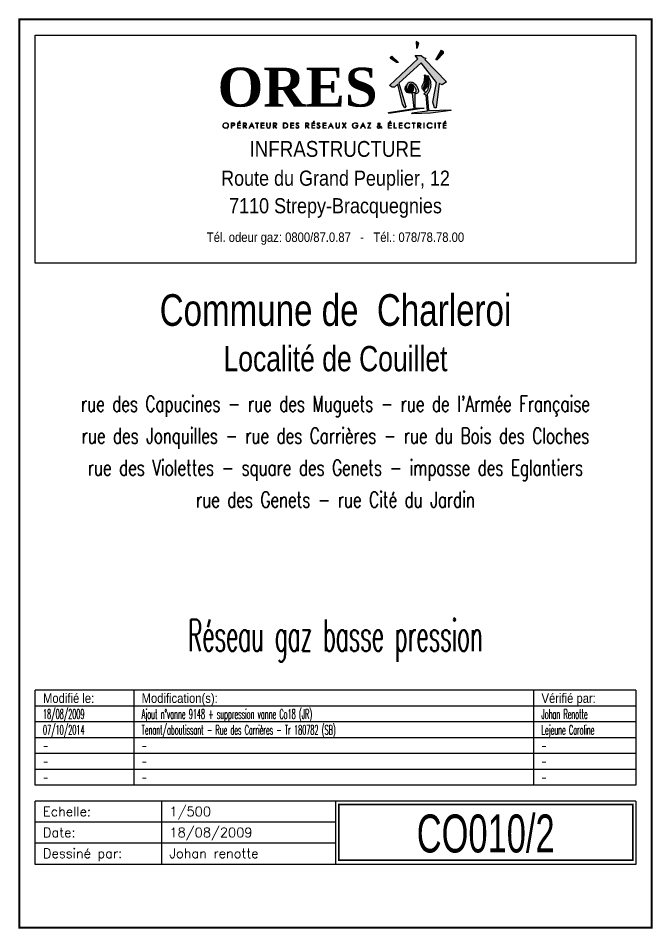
# Model space of a CAD drawing. Header units: millimetres. Extents: x 0 to 1125, y 31 to 319.
# Drawn here: x 923.9 to 1124.6, y 31.3 to 319 of the extents above; entities that cross this region are included whole.
import ezdxf
from ezdxf.enums import TextEntityAlignment as Align

# ---------------------------------------------------------------- set-up
doc = ezdxf.new("R2010")
doc.units = ezdxf.units.MM
doc.header["$MEASUREMENT"] = 0
doc.layers.add('Cartouche', color=7, linetype='CONTINUOUS')
doc.styles.add('Cartouche', font='ARIAL.TTF', dxfattribs={"width": 0.85})
doc.styles.add('ORES', font='TIMESBD.TTF')
doc.styles.add('ROMANS', font='romans')
doc.styles.add('SANSSERIF', font='sas_____.pfb')
doc.styles.add('STYLE1', font='ARIAL.TTF', dxfattribs={"height": 10})

# ---------------------------------------------------------------- blocks, each defined once
blk = doc.blocks.new('Cartouche')
at = {"layer": 'Cartouche'}
for color, points in [(256, [(135.59, 277.84), (135.96, 278.11), (136.36, 279.6), (135.55, 280.04)]), (256, [(141.73, 274.2), (142.18, 274.25), (144.04, 276.2), (144.04, 276.85), (143.52, 277.26)]), (256, [(127.11, 266.08), (127.9, 265.53), (128.65, 265.58), (129.76, 266.56), (131.17, 260.19), (131.92, 259.02), (132.2, 259.46), (130.08, 266.88), (137.11, 273.25), (141.9, 267.05), (140.79, 260.81), (141.33, 259.08), (141.81, 258.99), (142.83, 266.73), (143.74, 266.29), (145.13, 267.28), (138.29, 274.36), (138.65, 274.72), (137.78, 274.9), (137.13, 275.55), (135.21, 275.62), (136.01, 274.54)]), (256, [(129.3, 273.31), (129.92, 273.31), (127.8, 275.31), (127.27, 274.7)]), (256, [(146.5, 258.21), (146.48, 258.41), (139.36, 258.16), (138.98, 263.35, 0.198989), (140.09, 266.76, 0.149131), (139.21, 269.17, 0.520235), (139.04, 269.16, 0.165123), (138.94, 268.74, -0.230022), (138.43, 267.35, 0.001523), (137.84, 266.78, 0.292467), (137.46, 265.19, 0.098968), (137.99, 264.29), (138.08, 264.2, 0.728823), (138.16, 264.31, -0.377314), (138.27, 266.55, 0.061802), (138.82, 267.27, 0.14976), (139.14, 268.68, -0.922532), (139.31, 268.71, -0.145386), (139.45, 265.44, -0.177223), (138.37, 263.87), (137.95, 263.51), (138.33, 263.1), (138.64, 263.07), (139.05, 258.12), (134.16, 257.49), (134.31, 257.19), (140.04, 257.4)]), (140, [(139.24, 267.84), (139.13, 268.22, -0.102343), (138.82, 267.27, -0.061802), (138.27, 266.55, 0.311801), (137.95, 264.65, 0.331245)]), (140, [(138.94, 268.68, 0.112433), (138.47, 269.43, 0.686217), (138.18, 269.31, -0.000618), (138.2, 268.98, -0.060959), (138.07, 267.36), (137.98, 266.92, -0.001161), (138.43, 267.35, 0.220525)]), (40, [(132.62, 266.28, 0.428011), (132.18, 264.36, 0.330522), (133.76, 263.84, -0.107148), (132.97, 264.6, -0.237073)]), (40, [(133.06, 265.25, 0.179945), (133.38, 264.6, 0.11349), (134.06, 264.06, 0.645088), (133.61, 266.44, 0.151814), (133.25, 266.1, 0.131578)])]:
    blk.add_hatch(color=color, dxfattribs=at).paths.add_polyline_path(points)
h = blk.add_hatch(color=256, dxfattribs=at)
h.paths.add_polyline_path([(138.04, 258.91, 0.835851), (138.03, 258.96), (135.14, 258.9), (135.09, 263.51, 0.239659), (136.16, 263.88, 0.23516), (136.26, 264.42, 0.101787), (135.67, 265.87, 0.109113), (134.52, 267, 0.206329), (133.49, 267.17, 0.251121), (132.72, 266.57, 0.278983), (132.97, 264.6, 0.177381), (134.4, 263.56), (134.84, 258.86), (126.81, 257.58), (126.91, 257.2)])
h.paths.add_polyline_path([(134.06, 264.06, -0.11349), (133.38, 264.6, -0.179945), (133.06, 265.25, -0.131578), (133.25, 266.1, -0.185788), (133.71, 266.48, -0.245874), (134.43, 266.28, -0.093862), (135.12, 265.44, -0.097554), (135.53, 264.51, -0.356173), (135.27, 263.94, -0.202976)], flags=16)
h = blk.add_hatch(color=7, dxfattribs=at)
h.dxf.hatch_style = 2
h.paths.add_polyline_path([(78.98, 254.31), (79.99, 254.31), (79.99, 254.14), (79.16, 254.14), (79.16, 253.6), (79.99, 253.6), (79.99, 253.43), (79.16, 253.43), (79.16, 252.76), (79.99, 252.76), (79.99, 252.59), (78.98, 252.59)])
h.paths.add_polyline_path([(79.58, 254.81), (79.84, 254.81), (79.48, 254.45), (79.32, 254.45)])
h = blk.add_hatch(color=7, dxfattribs=at)
h.dxf.hatch_style = 2
h.paths.add_polyline_path([(83.49, 254.31), (84.31, 252.59), (84.12, 252.59), (83.85, 253.16), (83.09, 253.16), (82.81, 252.59), (82.62, 252.59), (83.45, 254.31)])
h.paths.add_polyline_path([(83.47, 253.95), (83.17, 253.32), (83.77, 253.32)])
h = blk.add_hatch(color=7, dxfattribs=at)
h.dxf.hatch_style = 2
h.paths.add_polyline_path([(84.71, 254.14), (84.71, 254.31), (85.67, 254.31), (85.67, 254.14), (85.28, 254.14), (85.28, 252.59), (85.1, 252.59), (85.1, 254.14)])
h = blk.add_hatch(color=7, dxfattribs=at)
h.dxf.hatch_style = 2
h.paths.add_polyline_path([(86.42, 254.31), (87.43, 254.31), (87.43, 254.14), (86.59, 254.14), (86.59, 253.6), (87.42, 253.6), (87.42, 253.43), (86.59, 253.43), (86.59, 252.76), (87.42, 252.76), (87.42, 252.59), (86.42, 252.59)])
h = blk.add_hatch(color=7, dxfattribs=at)
h.dxf.hatch_style = 2
h.paths.add_polyline_path([(95.8, 254.31), (96.81, 254.31), (96.81, 254.14), (95.97, 254.14), (95.97, 253.6), (96.8, 253.6), (96.8, 253.43), (95.97, 253.43), (95.97, 252.76), (96.8, 252.76), (96.8, 252.59), (95.8, 252.59)])
h = blk.add_hatch(color=7, dxfattribs=at)
h.dxf.hatch_style = 2
h.paths.add_polyline_path([(102.47, 254.31), (103.48, 254.31), (103.48, 254.14), (102.65, 254.14), (102.65, 253.6), (103.48, 253.6), (103.48, 253.43), (102.65, 253.43), (102.65, 252.76), (103.48, 252.76), (103.48, 252.59), (102.47, 252.59)])
h.paths.add_polyline_path([(103.07, 254.81), (103.33, 254.81), (102.97, 254.45), (102.81, 254.45)])
h = blk.add_hatch(color=7, dxfattribs=at)
h.dxf.hatch_style = 2
h.paths.add_polyline_path([(105.99, 254.31), (107, 254.31), (107, 254.14), (106.17, 254.14), (106.17, 253.6), (107, 253.6), (107, 253.43), (106.17, 253.43), (106.17, 252.76), (107, 252.76), (107, 252.59), (105.99, 252.59)])
h = blk.add_hatch(color=7, dxfattribs=at)
h.dxf.hatch_style = 2
h.paths.add_polyline_path([(108.52, 254.31), (109.34, 252.59), (109.15, 252.59), (108.88, 253.16), (108.12, 253.16), (107.84, 252.59), (107.64, 252.59), (108.48, 254.31)])
h.paths.add_polyline_path([(108.5, 253.95), (108.2, 253.32), (108.8, 253.32)])
h = blk.add_hatch(color=7, dxfattribs=at)
h.dxf.hatch_style = 2
h.paths.add_polyline_path([(112.11, 254.31), (112.32, 254.31), (112.74, 253.64), (113.17, 254.31), (113.37, 254.31), (112.85, 253.48), (113.41, 252.59), (113.2, 252.59), (112.74, 253.32), (112.28, 252.59), (112.08, 252.59), (112.64, 253.48)])
h = blk.add_hatch(color=7, dxfattribs=at)
h.dxf.hatch_style = 2
h.paths.add_polyline_path([(118.72, 254.31), (119.54, 252.59), (119.35, 252.59), (119.07, 253.16), (118.31, 253.16), (118.04, 252.59), (117.84, 252.59), (118.68, 254.31)])
h.paths.add_polyline_path([(118.7, 253.95), (118.39, 253.32), (119, 253.32)])
h = blk.add_hatch(color=7, dxfattribs=at)
h.dxf.hatch_style = 2
h.paths.add_polyline_path([(120.24, 254.14), (120.24, 254.31), (121.17, 254.31), (120.43, 252.76), (121.13, 252.76), (121.13, 252.59), (120.16, 252.59), (120.9, 254.14)])
h = blk.add_hatch(color=7, dxfattribs=at)
h.dxf.hatch_style = 2
h.paths.add_polyline_path([(126.67, 254.31), (127.68, 254.31), (127.68, 254.14), (126.85, 254.14), (126.85, 253.6), (127.67, 253.6), (127.67, 253.43), (126.85, 253.43), (126.85, 252.76), (127.67, 252.76), (127.67, 252.59), (126.67, 252.59)])
h.paths.add_polyline_path([(127.27, 254.81), (127.52, 254.81), (127.17, 254.45), (127.01, 254.45)])
h = blk.add_hatch(color=7, dxfattribs=at)
h.dxf.hatch_style = 2
h.paths.add_polyline_path([(128.48, 254.31), (128.65, 254.31), (128.65, 252.76), (129.33, 252.76), (129.33, 252.59), (128.48, 252.59)])
h = blk.add_hatch(color=7, dxfattribs=at)
h.dxf.hatch_style = 2
h.paths.add_polyline_path([(130.1, 254.31), (131.11, 254.31), (131.11, 254.14), (130.28, 254.14), (130.28, 253.6), (131.11, 253.6), (131.11, 253.43), (130.28, 253.43), (130.28, 252.76), (131.11, 252.76), (131.11, 252.59), (130.1, 252.59)])
h = blk.add_hatch(color=7, dxfattribs=at)
h.dxf.hatch_style = 2
h.paths.add_polyline_path([(134.22, 254.14), (134.22, 254.31), (135.19, 254.31), (135.19, 254.14), (134.8, 254.14), (134.8, 252.59), (134.62, 252.59), (134.62, 254.14)])
h = blk.add_hatch(color=7, dxfattribs=at)
h.dxf.hatch_style = 2
h.paths.add_polyline_path([(137.89, 254.31), (138.07, 254.31), (138.07, 252.59), (137.89, 252.59)])
h = blk.add_hatch(color=7, dxfattribs=at)
h.dxf.hatch_style = 2
h.paths.add_polyline_path([(141.43, 254.31), (141.6, 254.31), (141.6, 252.59), (141.43, 252.59)])
h = blk.add_hatch(color=7, dxfattribs=at)
h.dxf.hatch_style = 2
h.paths.add_polyline_path([(142.32, 254.14), (142.32, 254.31), (143.29, 254.31), (143.29, 254.14), (142.89, 254.14), (142.89, 252.59), (142.72, 252.59), (142.72, 254.14)])
h = blk.add_hatch(color=7, dxfattribs=at)
h.dxf.hatch_style = 2
h.paths.add_polyline_path([(144.03, 254.31), (145.05, 254.31), (145.05, 254.14), (144.21, 254.14), (144.21, 253.6), (145.04, 253.6), (145.04, 253.43), (144.21, 253.43), (144.21, 252.76), (145.04, 252.76), (145.04, 252.59), (144.03, 252.59)])
h.paths.add_polyline_path([(144.63, 254.81), (144.89, 254.81), (144.54, 254.45), (144.37, 254.45)])
at = {"layer": 'Cartouche', "color": 7}
for p, q in [((15, 45), (15, 75)), ((205, 75), (15, 75)), ((205, 75), (205, 45)), ((205, 70), (15, 70)), ((205, 65), (15, 65)), ((205, 60), (15, 60)), ((205, 55), (15, 55)), ((205, 50), (15, 50)), ((205, 45), (15, 45)), ((15, 20), (15, 40)), ((205, 40), (15, 40)), ((205, 40), (205, 20)), ((110, 33.32), (15, 33.32)), ((110, 26.66), (15, 26.66)), ((205, 20), (15, 20))]:
    blk.add_line(p, q, dxfattribs=at)
at = {"layer": 'Cartouche'}
blk.add_line((55, 40), (55, 20), dxfattribs=at)
at = {"layer": 'Cartouche', "color": 7, "const_width": 0.698}
blk.add_lwpolyline([(10, 0), (10, 287), (210, 287), (210, 0), (210, 0)], close=True, dxfattribs=at)
at = {"layer": 'Cartouche', "color": 7}
blk.add_lwpolyline([(15, 210), (15, 282), (205, 282), (205, 210)], close=True, dxfattribs=at)
at = {"layer": 'Cartouche', "flags": 128}
for points in [[(135.59, 277.84), (135.96, 278.11), (136.36, 279.6), (135.55, 280.04), (135.59, 277.84)], [(141.73, 274.2), (143.52, 277.26), (144.04, 276.85), (144.04, 276.2), (142.18, 274.25), (141.73, 274.2)], [(127.11, 266.08), (136.01, 274.54), (135.21, 275.62), (137.13, 275.55), (137.78, 274.9), (138.65, 274.72), (138.29, 274.36), (145.13, 267.28), (143.74, 266.29), (142.83, 266.73), (141.81, 258.99), (141.33, 259.08), (140.79, 260.81), (141.9, 267.05), (137.11, 273.25), (130.08, 266.88), (132.2, 259.46), (131.92, 259.02), (131.17, 260.19), (129.76, 266.56), (128.65, 265.58), (127.9, 265.53), (127.11, 266.08)], [(127.27, 274.7), (127.8, 275.31), (129.92, 273.31), (129.3, 273.31), (127.27, 274.7)], [(75.69, 252.53), (75.88, 252.53)], [(110, 40), (110, 20)]]:
    blk.add_lwpolyline(points, dxfattribs=at)
for points in [[(134.16, 257.49), (139.05, 258.12), (138.64, 263.07), (138.33, 263.1), (137.95, 263.51), (138.37, 263.87, 0.177223), (139.45, 265.44, 0.146164), (139.31, 268.72, 0.832417), (139.14, 268.68, -0.14976), (138.82, 267.27, -0.061802), (138.27, 266.55, 0.377314), (138.16, 264.31, -0.728823), (138.08, 264.2), (137.99, 264.29, -0.098968), (137.46, 265.19, -0.292467), (137.84, 266.78, -0.001523), (138.43, 267.35, 0.230022), (138.94, 268.74, -0.165123), (139.04, 269.16, -0.520235), (139.21, 269.17, -0.149131), (140.09, 266.76, -0.198989), (138.98, 263.35), (139.36, 258.16), (146.48, 258.41), (146.5, 258.21), (140.04, 257.4), (134.31, 257.19), (134.16, 257.49)], [(126.81, 257.58), (134.84, 258.86), (134.4, 263.56, -0.177381), (132.97, 264.6, -0.278983), (132.72, 266.57, -0.251121), (133.49, 267.17, -0.206329), (134.52, 267, -0.109113), (135.67, 265.87, -0.101787), (136.26, 264.42, -0.23516), (136.16, 263.88, -0.239659), (135.09, 263.51, -0.407995), (135.09, 263.51), (135.14, 258.9), (138.03, 258.96, -1.047162), (138.03, 258.91), (126.91, 257.2), (126.81, 257.58)], [(134.06, 264.06, 0.202976), (135.27, 263.94, 0.356173), (135.53, 264.51, 0.097554), (135.12, 265.44, 0.093862), (134.43, 266.28, 0.245874), (133.71, 266.48, 0.185788), (133.25, 266.1, 0.131578), (133.06, 265.25, 0.179945), (133.38, 264.6, 0.11349), (134.06, 264.06, -0.112794)]]:
    blk.add_lwpolyline(points, format="xyb", dxfattribs=at)
at = {"layer": 'Cartouche', "color": 140, "flags": 128}
for points in [[(139.13, 268.22), (139.24, 267.84, -0.331245), (137.95, 264.65, -7.027134)], [(137.98, 266.92), (138.07, 267.36, 0.060959), (138.2, 268.98, 0.000618), (138.18, 269.31, -0.686217), (138.47, 269.43, -0.112433), (138.94, 268.68, 0.619803)]]:
    blk.add_lwpolyline(points, format="xyb", dxfattribs=at)
at = {"layer": 'Cartouche', "color": 40, "flags": 128}
for points in [[(132.62, 266.28, 0.428011), (132.18, 264.36, 0.330522), (133.76, 263.84, -112.64414)], [(133.61, 266.44, -0.643978), (134.06, 264.06, -5.073871)]]:
    blk.add_lwpolyline(points, format="xyb", dxfattribs=at)
at = {"layer": 'Cartouche', "color": 7, "lineweight": 0}
for points in [[(78.98, 254.31), (79.99, 254.31), (79.99, 254.14), (79.16, 254.14), (79.16, 253.6), (79.99, 253.6), (79.99, 253.43), (79.16, 253.43), (79.16, 252.76), (79.99, 252.76), (79.99, 252.59), (78.98, 252.59), (78.98, 254.31)], [(79.58, 254.81), (79.84, 254.81), (79.48, 254.45), (79.32, 254.45), (79.58, 254.81)], [(83.49, 254.31), (84.31, 252.59), (84.12, 252.59), (83.85, 253.16), (83.09, 253.16), (82.81, 252.59), (82.62, 252.59), (83.45, 254.31), (83.49, 254.31)], [(83.47, 253.95), (83.17, 253.32), (83.77, 253.32), (83.47, 253.95)], [(84.71, 254.14), (84.71, 254.31), (85.67, 254.31), (85.67, 254.14), (85.28, 254.14), (85.28, 252.59), (85.1, 252.59), (85.1, 254.14), (84.71, 254.14)], [(86.42, 254.31), (87.43, 254.31), (87.43, 254.14), (86.59, 254.14), (86.59, 253.6), (87.42, 253.6), (87.42, 253.43), (86.59, 253.43), (86.59, 252.76), (87.42, 252.76), (87.42, 252.59), (86.42, 252.59), (86.42, 254.31)], [(95.8, 254.31), (96.81, 254.31), (96.81, 254.14), (95.97, 254.14), (95.97, 253.6), (96.8, 253.6), (96.8, 253.43), (95.97, 253.43), (95.97, 252.76), (96.8, 252.76), (96.8, 252.59), (95.8, 252.59), (95.8, 254.31)], [(102.47, 254.31), (103.48, 254.31), (103.48, 254.14), (102.65, 254.14), (102.65, 253.6), (103.48, 253.6), (103.48, 253.43), (102.65, 253.43), (102.65, 252.76), (103.48, 252.76), (103.48, 252.59), (102.47, 252.59), (102.47, 254.31)], [(103.07, 254.81), (103.33, 254.81), (102.97, 254.45), (102.81, 254.45), (103.07, 254.81)], [(105.99, 254.31), (107, 254.31), (107, 254.14), (106.17, 254.14), (106.17, 253.6), (107, 253.6), (107, 253.43), (106.17, 253.43), (106.17, 252.76), (107, 252.76), (107, 252.59), (105.99, 252.59), (105.99, 254.31)], [(108.52, 254.31), (109.34, 252.59), (109.15, 252.59), (108.88, 253.16), (108.12, 253.16), (107.84, 252.59), (107.64, 252.59), (108.48, 254.31), (108.52, 254.31)], [(108.5, 253.95), (108.2, 253.32), (108.8, 253.32), (108.5, 253.95)], [(112.11, 254.31), (112.32, 254.31), (112.74, 253.64), (113.17, 254.31), (113.37, 254.31), (112.85, 253.48), (113.41, 252.59), (113.2, 252.59), (112.74, 253.32), (112.28, 252.59), (112.08, 252.59), (112.64, 253.48), (112.11, 254.31)], [(118.72, 254.31), (119.54, 252.59), (119.35, 252.59), (119.07, 253.16), (118.31, 253.16), (118.04, 252.59), (117.84, 252.59), (118.68, 254.31), (118.72, 254.31)], [(118.7, 253.95), (118.39, 253.32), (119, 253.32), (118.7, 253.95)], [(120.24, 254.14), (120.24, 254.31), (121.17, 254.31), (120.43, 252.76), (121.13, 252.76), (121.13, 252.59), (120.16, 252.59), (120.9, 254.14), (120.24, 254.14)], [(126.67, 254.31), (127.68, 254.31), (127.68, 254.14), (126.85, 254.14), (126.85, 253.6), (127.67, 253.6), (127.67, 253.43), (126.85, 253.43), (126.85, 252.76), (127.67, 252.76), (127.67, 252.59), (126.67, 252.59), (126.67, 254.31)], [(127.27, 254.81), (127.52, 254.81), (127.17, 254.45), (127.01, 254.45), (127.27, 254.81)], [(128.48, 254.31), (128.65, 254.31), (128.65, 252.76), (129.33, 252.76), (129.33, 252.59), (128.48, 252.59), (128.48, 254.31)], [(130.1, 254.31), (131.11, 254.31), (131.11, 254.14), (130.28, 254.14), (130.28, 253.6), (131.11, 253.6), (131.11, 253.43), (130.28, 253.43), (130.28, 252.76), (131.11, 252.76), (131.11, 252.59), (130.1, 252.59), (130.1, 254.31)], [(134.22, 254.14), (134.22, 254.31), (135.19, 254.31), (135.19, 254.14), (134.8, 254.14), (134.8, 252.59), (134.62, 252.59), (134.62, 254.14), (134.22, 254.14)], [(137.89, 254.31), (138.07, 254.31), (138.07, 252.59), (137.89, 252.59), (137.89, 254.31)], [(141.43, 254.31), (141.6, 254.31), (141.6, 252.59), (141.43, 252.59), (141.43, 254.31)], [(142.32, 254.14), (142.32, 254.31), (143.29, 254.31), (143.29, 254.14), (142.89, 254.14), (142.89, 252.59), (142.72, 252.59), (142.72, 254.14), (142.32, 254.14)], [(144.03, 254.31), (145.05, 254.31), (145.05, 254.14), (144.21, 254.14), (144.21, 253.6), (145.04, 253.6), (145.04, 253.43), (144.21, 253.43), (144.21, 252.76), (145.04, 252.76), (145.04, 252.59), (144.03, 252.59), (144.03, 254.31)], [(144.63, 254.81), (144.89, 254.81), (144.54, 254.45), (144.37, 254.45), (144.63, 254.81)]]:
    blk.add_lwpolyline(points, dxfattribs=at)
at = {"layer": 'Cartouche', "color": 7, "flags": 128}
for points in [[(46.18, 75), (46.18, 45)], [(172.65, 75), (172.65, 45)]]:
    blk.add_lwpolyline(points, dxfattribs=at)
at = {"layer": 'Cartouche', "const_width": 0.5}
blk.add_lwpolyline([(111.02, 38.95), (204, 38.95), (204, 21.32), (111.02, 21.32)], close=True, dxfattribs=at)
at = {"layer": 'Cartouche', "color": 7, "lineweight": 0}
for points, knots in [([(75.25, 254.35), (75.52, 254.35), (75.74, 254.27), (75.92, 254.09), (76.1, 253.92), (76.19, 253.71), (76.19, 253.45), (76.19, 253.2), (76.1, 252.99), (75.92, 252.81), (75.74, 252.63), (75.52, 252.55), (75.27, 252.55), (75, 252.55), (74.78, 252.63), (74.6, 252.81), (74.42, 252.98), (74.33, 253.19), (74.33, 253.44), (74.33, 253.61), (74.37, 253.76), (74.46, 253.9), (74.54, 254.04), (74.65, 254.15), (74.79, 254.23), (74.93, 254.31), (75.09, 254.35), (75.25, 254.35)], [0, 0, 0, 0, 1, 1, 1, 2, 2, 2, 3, 3, 3, 4, 4, 4, 5, 5, 5, 6, 6, 6, 7, 7, 7, 8, 8, 8, 9, 9, 9, 9]), ([(75.26, 254.19), (75.13, 254.19), (75.01, 254.15), (74.89, 254.09), (74.77, 254.02), (74.68, 253.93), (74.61, 253.82), (74.55, 253.71), (74.52, 253.58), (74.52, 253.44), (74.52, 253.24), (74.59, 253.07), (74.73, 252.93), (74.88, 252.78), (75.05, 252.71), (75.26, 252.71), (75.4, 252.71), (75.52, 252.75), (75.64, 252.81), (75.76, 252.88), (75.85, 252.96), (75.91, 253.08), (75.98, 253.19), (76.01, 253.31), (76.01, 253.45), (76.01, 253.59), (75.98, 253.71), (75.91, 253.82), (75.85, 253.93), (75.76, 254.02), (75.64, 254.09), (75.52, 254.15), (75.39, 254.19), (75.26, 254.19)], [0, 0, 0, 0, 1, 1, 1, 2, 2, 2, 3, 3, 3, 4, 4, 4, 5, 5, 5, 6, 6, 6, 7, 7, 7, 8, 8, 8, 9, 9, 9, 10, 10, 10, 11, 11, 11, 11]), ([(77.04, 254.31), (77.04, 254.31), (77.39, 254.31), (77.39, 254.31), (77.59, 254.31), (77.72, 254.3), (77.8, 254.29), (77.9, 254.26), (77.98, 254.21), (78.04, 254.14), (78.11, 254.06), (78.14, 253.97), (78.14, 253.85), (78.14, 253.74), (78.11, 253.64), (78.04, 253.57), (77.98, 253.49), (77.9, 253.44), (77.79, 253.42), (77.71, 253.4), (77.56, 253.39), (77.34, 253.39), (77.34, 253.39), (77.21, 253.39), (77.21, 253.39), (77.21, 253.39), (77.21, 252.59), (77.21, 252.59), (77.21, 252.59), (77.04, 252.59), (77.04, 252.59), (77.04, 252.59), (77.04, 254.31), (77.04, 254.31)], [0, 0, 0, 0, 1, 1, 1, 2, 2, 2, 3, 3, 3, 4, 4, 4, 5, 5, 5, 6, 6, 6, 7, 7, 7, 8, 8, 8, 9, 9, 9, 10, 10, 10, 11, 11, 11, 11]), ([(77.21, 254.14), (77.21, 254.14), (77.21, 253.56), (77.21, 253.56), (77.21, 253.56), (77.51, 253.56), (77.51, 253.56), (77.63, 253.56), (77.72, 253.57), (77.78, 253.59), (77.83, 253.61), (77.88, 253.64), (77.91, 253.69), (77.94, 253.74), (77.96, 253.79), (77.96, 253.85), (77.96, 253.91), (77.94, 253.96), (77.91, 254.01), (77.88, 254.06), (77.83, 254.09), (77.78, 254.11), (77.73, 254.13), (77.64, 254.14), (77.52, 254.14), (77.52, 254.14), (77.21, 254.14), (77.21, 254.14)], [0, 0, 0, 0, 1, 1, 1, 2, 2, 2, 3, 3, 3, 4, 4, 4, 5, 5, 5, 6, 6, 6, 7, 7, 7, 8, 8, 8, 9, 9, 9, 9]), ([(80.8, 254.31), (80.8, 254.31), (81.15, 254.31), (81.15, 254.31), (81.35, 254.31), (81.48, 254.3), (81.55, 254.29), (81.65, 254.26), (81.74, 254.21), (81.8, 254.14), (81.87, 254.06), (81.9, 253.97), (81.9, 253.85), (81.9, 253.76), (81.88, 253.68), (81.83, 253.61), (81.79, 253.53), (81.72, 253.48), (81.64, 253.44), (81.56, 253.41), (81.44, 253.39), (81.29, 253.39), (81.29, 253.39), (81.93, 252.59), (81.93, 252.59), (81.93, 252.59), (81.71, 252.59), (81.71, 252.59), (81.71, 252.59), (81.08, 253.39), (81.08, 253.39), (81.08, 253.39), (80.98, 253.39), (80.98, 253.39), (80.98, 253.39), (80.98, 252.59), (80.98, 252.59), (80.98, 252.59), (80.8, 252.59), (80.8, 252.59), (80.8, 252.59), (80.8, 254.31), (80.8, 254.31)], [0, 0, 0, 0, 1, 1, 1, 2, 2, 2, 3, 3, 3, 4, 4, 4, 5, 5, 5, 6, 6, 6, 7, 7, 7, 8, 8, 8, 9, 9, 9, 10, 10, 10, 11, 11, 11, 12, 12, 12, 13, 13, 13, 14, 14, 14, 14]), ([(80.98, 254.14), (80.98, 254.14), (80.98, 253.56), (80.98, 253.56), (80.98, 253.56), (81.28, 253.56), (81.28, 253.56), (81.4, 253.56), (81.48, 253.57), (81.54, 253.59), (81.6, 253.61), (81.64, 253.64), (81.67, 253.69), (81.7, 253.74), (81.72, 253.79), (81.72, 253.85), (81.72, 253.91), (81.7, 253.96), (81.67, 254.01), (81.64, 254.06), (81.6, 254.09), (81.55, 254.11), (81.49, 254.13), (81.41, 254.14), (81.29, 254.14), (81.29, 254.14), (80.98, 254.14), (80.98, 254.14)], [0, 0, 0, 0, 1, 1, 1, 2, 2, 2, 3, 3, 3, 4, 4, 4, 5, 5, 5, 6, 6, 6, 7, 7, 7, 8, 8, 8, 9, 9, 9, 9]), ([(88.23, 254.31), (88.23, 254.31), (88.41, 254.31), (88.41, 254.31), (88.41, 254.31), (88.41, 253.27), (88.41, 253.27), (88.41, 253.15), (88.41, 253.07), (88.41, 253.04), (88.42, 252.97), (88.44, 252.92), (88.48, 252.87), (88.51, 252.83), (88.56, 252.79), (88.62, 252.76), (88.69, 252.73), (88.76, 252.71), (88.82, 252.71), (88.88, 252.71), (88.94, 252.72), (88.99, 252.75), (89.04, 252.77), (89.09, 252.8), (89.13, 252.85), (89.16, 252.89), (89.19, 252.94), (89.2, 253), (89.22, 253.05), (89.22, 253.14), (89.22, 253.27), (89.22, 253.27), (89.22, 254.31), (89.22, 254.31), (89.22, 254.31), (89.4, 254.31), (89.4, 254.31), (89.4, 254.31), (89.4, 253.27), (89.4, 253.27), (89.4, 253.12), (89.38, 252.99), (89.35, 252.9), (89.32, 252.8), (89.26, 252.72), (89.17, 252.65), (89.08, 252.58), (88.96, 252.55), (88.83, 252.55), (88.69, 252.55), (88.57, 252.58), (88.47, 252.65), (88.37, 252.71), (88.3, 252.8), (88.26, 252.91), (88.24, 252.98), (88.23, 253.1), (88.23, 253.27), (88.23, 253.27), (88.23, 254.31), (88.23, 254.31)], [0, 0, 0, 0, 1, 1, 1, 2, 2, 2, 3, 3, 3, 4, 4, 4, 5, 5, 5, 6, 6, 6, 7, 7, 7, 8, 8, 8, 9, 9, 9, 10, 10, 10, 11, 11, 11, 12, 12, 12, 13, 13, 13, 14, 14, 14, 15, 15, 15, 16, 16, 16, 17, 17, 17, 18, 18, 18, 19, 19, 19, 20, 20, 20, 20]), ([(90.33, 254.31), (90.33, 254.31), (90.68, 254.31), (90.68, 254.31), (90.88, 254.31), (91.01, 254.3), (91.08, 254.29), (91.19, 254.26), (91.27, 254.21), (91.34, 254.14), (91.4, 254.06), (91.44, 253.97), (91.44, 253.85), (91.44, 253.76), (91.41, 253.68), (91.37, 253.61), (91.32, 253.53), (91.26, 253.48), (91.18, 253.44), (91.09, 253.41), (90.98, 253.39), (90.83, 253.39), (90.83, 253.39), (91.46, 252.59), (91.46, 252.59), (91.46, 252.59), (91.24, 252.59), (91.24, 252.59), (91.24, 252.59), (90.61, 253.39), (90.61, 253.39), (90.61, 253.39), (90.51, 253.39), (90.51, 253.39), (90.51, 253.39), (90.51, 252.59), (90.51, 252.59), (90.51, 252.59), (90.33, 252.59), (90.33, 252.59), (90.33, 252.59), (90.33, 254.31), (90.33, 254.31)], [0, 0, 0, 0, 1, 1, 1, 2, 2, 2, 3, 3, 3, 4, 4, 4, 5, 5, 5, 6, 6, 6, 7, 7, 7, 8, 8, 8, 9, 9, 9, 10, 10, 10, 11, 11, 11, 12, 12, 12, 13, 13, 13, 14, 14, 14, 14]), ([(90.51, 254.14), (90.51, 254.14), (90.51, 253.56), (90.51, 253.56), (90.51, 253.56), (90.81, 253.56), (90.81, 253.56), (90.93, 253.56), (91.02, 253.57), (91.08, 253.59), (91.13, 253.61), (91.18, 253.64), (91.21, 253.69), (91.24, 253.74), (91.25, 253.79), (91.25, 253.85), (91.25, 253.91), (91.24, 253.96), (91.21, 254.01), (91.17, 254.06), (91.13, 254.09), (91.08, 254.11), (91.03, 254.13), (90.94, 254.14), (90.82, 254.14), (90.82, 254.14), (90.51, 254.14), (90.51, 254.14)], [0, 0, 0, 0, 1, 1, 1, 2, 2, 2, 3, 3, 3, 4, 4, 4, 5, 5, 5, 6, 6, 6, 7, 7, 7, 8, 8, 8, 9, 9, 9, 9]), ([(93.48, 252.59), (93.48, 252.59), (93.48, 254.31), (93.48, 254.31), (93.48, 254.31), (93.84, 254.31), (93.84, 254.31), (94.11, 254.31), (94.3, 254.29), (94.42, 254.25), (94.59, 254.19), (94.72, 254.09), (94.82, 253.94), (94.91, 253.8), (94.96, 253.63), (94.96, 253.43), (94.96, 253.26), (94.92, 253.1), (94.85, 252.97), (94.77, 252.84), (94.67, 252.75), (94.55, 252.68), (94.43, 252.62), (94.26, 252.59), (94.04, 252.59), (94.04, 252.59), (93.48, 252.59), (93.48, 252.59)], [0, 0, 0, 0, 1, 1, 1, 2, 2, 2, 3, 3, 3, 4, 4, 4, 5, 5, 5, 6, 6, 6, 7, 7, 7, 8, 8, 8, 9, 9, 9, 9]), ([(93.65, 252.75), (93.65, 252.75), (93.85, 252.75), (93.85, 252.75), (94.09, 252.75), (94.26, 252.77), (94.36, 252.8), (94.49, 252.84), (94.59, 252.91), (94.67, 253.02), (94.75, 253.13), (94.78, 253.27), (94.78, 253.43), (94.78, 253.59), (94.74, 253.73), (94.66, 253.85), (94.58, 253.97), (94.46, 254.05), (94.32, 254.09), (94.21, 254.13), (94.02, 254.14), (93.77, 254.14), (93.77, 254.14), (93.65, 254.14), (93.65, 254.14), (93.65, 254.14), (93.65, 252.75), (93.65, 252.75)], [0, 0, 0, 0, 1, 1, 1, 2, 2, 2, 3, 3, 3, 4, 4, 4, 5, 5, 5, 6, 6, 6, 7, 7, 7, 8, 8, 8, 9, 9, 9, 9]), ([(97.42, 252.91), (97.42, 252.91), (97.57, 253), (97.57, 253), (97.68, 252.81), (97.8, 252.71), (97.94, 252.71), (98, 252.71), (98.05, 252.73), (98.1, 252.75), (98.16, 252.78), (98.2, 252.82), (98.22, 252.86), (98.25, 252.91), (98.26, 252.96), (98.26, 253.01), (98.26, 253.06), (98.24, 253.12), (98.2, 253.18), (98.15, 253.25), (98.05, 253.34), (97.9, 253.45), (97.75, 253.56), (97.66, 253.64), (97.63, 253.69), (97.56, 253.77), (97.53, 253.86), (97.53, 253.95), (97.53, 254.03), (97.55, 254.09), (97.59, 254.16), (97.62, 254.22), (97.68, 254.27), (97.74, 254.3), (97.81, 254.34), (97.88, 254.35), (97.96, 254.35), (98.04, 254.35), (98.12, 254.33), (98.19, 254.29), (98.27, 254.25), (98.34, 254.18), (98.42, 254.07), (98.42, 254.07), (98.28, 253.97), (98.28, 253.97), (98.21, 254.05), (98.16, 254.11), (98.11, 254.14), (98.06, 254.16), (98.01, 254.18), (97.96, 254.18), (97.89, 254.18), (97.83, 254.16), (97.78, 254.11), (97.74, 254.07), (97.71, 254.02), (97.71, 253.96), (97.71, 253.92), (97.72, 253.88), (97.74, 253.85), (97.75, 253.81), (97.78, 253.78), (97.83, 253.73), (97.85, 253.71), (97.93, 253.65), (98.05, 253.56), (98.21, 253.45), (98.31, 253.35), (98.37, 253.27), (98.43, 253.18), (98.45, 253.1), (98.45, 253.01), (98.45, 252.89), (98.41, 252.78), (98.31, 252.68), (98.21, 252.59), (98.09, 252.55), (97.95, 252.55), (97.85, 252.55), (97.75, 252.57), (97.66, 252.63), (97.58, 252.69), (97.49, 252.78), (97.42, 252.91)], [0, 0, 0, 0, 1, 1, 1, 2, 2, 2, 3, 3, 3, 4, 4, 4, 5, 5, 5, 6, 6, 6, 7, 7, 7, 8, 8, 8, 9, 9, 9, 10, 10, 10, 11, 11, 11, 12, 12, 12, 13, 13, 13, 14, 14, 14, 15, 15, 15, 16, 16, 16, 17, 17, 17, 18, 18, 18, 19, 19, 19, 20, 20, 20, 21, 21, 21, 22, 22, 22, 23, 23, 23, 24, 24, 24, 25, 25, 25, 26, 26, 26, 27, 27, 27, 28, 28, 28, 28]), ([(100.5, 254.31), (100.5, 254.31), (100.85, 254.31), (100.85, 254.31), (101.05, 254.31), (101.18, 254.3), (101.25, 254.29), (101.35, 254.26), (101.44, 254.21), (101.5, 254.14), (101.57, 254.06), (101.6, 253.97), (101.6, 253.85), (101.6, 253.76), (101.58, 253.68), (101.53, 253.61), (101.49, 253.53), (101.42, 253.48), (101.34, 253.44), (101.26, 253.41), (101.14, 253.39), (100.99, 253.39), (100.99, 253.39), (101.63, 252.59), (101.63, 252.59), (101.63, 252.59), (101.41, 252.59), (101.41, 252.59), (101.41, 252.59), (100.77, 253.39), (100.77, 253.39), (100.77, 253.39), (100.67, 253.39), (100.67, 253.39), (100.67, 253.39), (100.67, 252.59), (100.67, 252.59), (100.67, 252.59), (100.5, 252.59), (100.5, 252.59), (100.5, 252.59), (100.5, 254.31), (100.5, 254.31)], [0, 0, 0, 0, 1, 1, 1, 2, 2, 2, 3, 3, 3, 4, 4, 4, 5, 5, 5, 6, 6, 6, 7, 7, 7, 8, 8, 8, 9, 9, 9, 10, 10, 10, 11, 11, 11, 12, 12, 12, 13, 13, 13, 14, 14, 14, 14]), ([(100.67, 254.14), (100.67, 254.14), (100.67, 253.56), (100.67, 253.56), (100.67, 253.56), (100.98, 253.56), (100.98, 253.56), (101.1, 253.56), (101.18, 253.57), (101.24, 253.59), (101.3, 253.61), (101.34, 253.64), (101.37, 253.69), (101.4, 253.74), (101.42, 253.79), (101.42, 253.85), (101.42, 253.91), (101.4, 253.96), (101.37, 254.01), (101.34, 254.06), (101.3, 254.09), (101.25, 254.11), (101.19, 254.13), (101.11, 254.14), (100.99, 254.14), (100.99, 254.14), (100.67, 254.14), (100.67, 254.14)], [0, 0, 0, 0, 1, 1, 1, 2, 2, 2, 3, 3, 3, 4, 4, 4, 5, 5, 5, 6, 6, 6, 7, 7, 7, 8, 8, 8, 9, 9, 9, 9]), ([(104.1, 252.91), (104.1, 252.91), (104.25, 253), (104.25, 253), (104.35, 252.81), (104.47, 252.71), (104.61, 252.71), (104.67, 252.71), (104.73, 252.73), (104.78, 252.75), (104.83, 252.78), (104.87, 252.82), (104.9, 252.86), (104.92, 252.91), (104.94, 252.96), (104.94, 253.01), (104.94, 253.06), (104.92, 253.12), (104.88, 253.18), (104.82, 253.25), (104.72, 253.34), (104.58, 253.45), (104.43, 253.56), (104.34, 253.64), (104.3, 253.69), (104.24, 253.77), (104.21, 253.86), (104.21, 253.95), (104.21, 254.03), (104.23, 254.09), (104.26, 254.16), (104.3, 254.22), (104.35, 254.27), (104.42, 254.3), (104.48, 254.34), (104.56, 254.35), (104.64, 254.35), (104.72, 254.35), (104.8, 254.33), (104.87, 254.29), (104.94, 254.25), (105.02, 254.18), (105.1, 254.07), (105.1, 254.07), (104.95, 253.97), (104.95, 253.97), (104.89, 254.05), (104.83, 254.11), (104.79, 254.14), (104.74, 254.16), (104.69, 254.18), (104.63, 254.18), (104.56, 254.18), (104.5, 254.16), (104.46, 254.11), (104.41, 254.07), (104.39, 254.02), (104.39, 253.96), (104.39, 253.92), (104.4, 253.88), (104.41, 253.85), (104.43, 253.81), (104.46, 253.78), (104.5, 253.73), (104.52, 253.71), (104.6, 253.65), (104.73, 253.56), (104.88, 253.45), (104.99, 253.35), (105.04, 253.27), (105.1, 253.18), (105.13, 253.1), (105.13, 253.01), (105.13, 252.89), (105.08, 252.78), (104.98, 252.68), (104.89, 252.59), (104.77, 252.55), (104.63, 252.55), (104.52, 252.55), (104.42, 252.57), (104.34, 252.63), (104.25, 252.69), (104.17, 252.78), (104.1, 252.91)], [0, 0, 0, 0, 1, 1, 1, 2, 2, 2, 3, 3, 3, 4, 4, 4, 5, 5, 5, 6, 6, 6, 7, 7, 7, 8, 8, 8, 9, 9, 9, 10, 10, 10, 11, 11, 11, 12, 12, 12, 13, 13, 13, 14, 14, 14, 15, 15, 15, 16, 16, 16, 17, 17, 17, 18, 18, 18, 19, 19, 19, 20, 20, 20, 21, 21, 21, 22, 22, 22, 23, 23, 23, 24, 24, 24, 25, 25, 25, 26, 26, 26, 27, 27, 27, 28, 28, 28, 28]), ([(110.11, 254.31), (110.11, 254.31), (110.29, 254.31), (110.29, 254.31), (110.29, 254.31), (110.29, 253.27), (110.29, 253.27), (110.29, 253.15), (110.29, 253.07), (110.3, 253.04), (110.31, 252.97), (110.33, 252.92), (110.36, 252.87), (110.39, 252.83), (110.44, 252.79), (110.51, 252.76), (110.57, 252.73), (110.64, 252.71), (110.71, 252.71), (110.77, 252.71), (110.82, 252.72), (110.87, 252.75), (110.93, 252.77), (110.97, 252.8), (111.01, 252.85), (111.05, 252.89), (111.07, 252.94), (111.09, 253), (111.1, 253.05), (111.11, 253.14), (111.11, 253.27), (111.11, 253.27), (111.11, 254.31), (111.11, 254.31), (111.11, 254.31), (111.28, 254.31), (111.28, 254.31), (111.28, 254.31), (111.28, 253.27), (111.28, 253.27), (111.28, 253.12), (111.27, 252.99), (111.24, 252.9), (111.21, 252.8), (111.14, 252.72), (111.05, 252.65), (110.96, 252.58), (110.85, 252.55), (110.72, 252.55), (110.57, 252.55), (110.45, 252.58), (110.35, 252.65), (110.25, 252.71), (110.18, 252.8), (110.15, 252.91), (110.13, 252.98), (110.11, 253.1), (110.11, 253.27), (110.11, 253.27), (110.11, 254.31), (110.11, 254.31)], [0, 0, 0, 0, 1, 1, 1, 2, 2, 2, 3, 3, 3, 4, 4, 4, 5, 5, 5, 6, 6, 6, 7, 7, 7, 8, 8, 8, 9, 9, 9, 10, 10, 10, 11, 11, 11, 12, 12, 12, 13, 13, 13, 14, 14, 14, 15, 15, 15, 16, 16, 16, 17, 17, 17, 18, 18, 18, 19, 19, 19, 20, 20, 20, 20]), ([(117.07, 254.02), (117.07, 254.02), (116.93, 253.9), (116.93, 253.9), (116.83, 253.99), (116.72, 254.06), (116.61, 254.11), (116.49, 254.16), (116.38, 254.18), (116.27, 254.18), (116.13, 254.18), (115.99, 254.15), (115.87, 254.08), (115.74, 254.02), (115.65, 253.93), (115.58, 253.81), (115.51, 253.7), (115.48, 253.58), (115.48, 253.45), (115.48, 253.32), (115.51, 253.2), (115.58, 253.09), (115.65, 252.97), (115.75, 252.88), (115.88, 252.81), (116, 252.74), (116.14, 252.71), (116.29, 252.71), (116.47, 252.71), (116.63, 252.76), (116.75, 252.86), (116.88, 252.96), (116.95, 253.09), (116.97, 253.25), (116.97, 253.25), (116.41, 253.25), (116.41, 253.25), (116.41, 253.25), (116.41, 253.41), (116.41, 253.41), (116.41, 253.41), (117.17, 253.41), (117.17, 253.41), (117.17, 253.15), (117.09, 252.94), (116.93, 252.78), (116.77, 252.63), (116.55, 252.55), (116.29, 252.55), (115.96, 252.55), (115.7, 252.66), (115.51, 252.87), (115.36, 253.04), (115.29, 253.23), (115.29, 253.45), (115.29, 253.61), (115.33, 253.77), (115.42, 253.91), (115.5, 254.05), (115.62, 254.16), (115.76, 254.24), (115.91, 254.31), (116.07, 254.35), (116.26, 254.35), (116.41, 254.35), (116.55, 254.33), (116.68, 254.28), (116.81, 254.22), (116.94, 254.14), (117.07, 254.02)], [0, 0, 0, 0, 1, 1, 1, 2, 2, 2, 3, 3, 3, 4, 4, 4, 5, 5, 5, 6, 6, 6, 7, 7, 7, 8, 8, 8, 9, 9, 9, 10, 10, 10, 11, 11, 11, 12, 12, 12, 13, 13, 13, 14, 14, 14, 15, 15, 15, 16, 16, 16, 17, 17, 17, 18, 18, 18, 19, 19, 19, 20, 20, 20, 21, 21, 21, 22, 22, 22, 23, 23, 23, 23]), ([(124.48, 253.23), (124.48, 253.23), (124.6, 253.1), (124.6, 253.1), (124.52, 253.04), (124.45, 252.98), (124.38, 252.93), (124.43, 252.89), (124.49, 252.83), (124.57, 252.75), (124.63, 252.69), (124.68, 252.64), (124.73, 252.59), (124.73, 252.59), (124.48, 252.59), (124.48, 252.59), (124.48, 252.59), (124.25, 252.83), (124.25, 252.83), (124.1, 252.71), (123.98, 252.63), (123.89, 252.6), (123.8, 252.56), (123.7, 252.55), (123.6, 252.55), (123.46, 252.55), (123.35, 252.58), (123.27, 252.66), (123.19, 252.74), (123.15, 252.83), (123.15, 252.95), (123.15, 253.03), (123.17, 253.12), (123.23, 253.2), (123.29, 253.29), (123.4, 253.4), (123.57, 253.53), (123.47, 253.64), (123.41, 253.73), (123.38, 253.78), (123.36, 253.84), (123.34, 253.89), (123.34, 253.94), (123.34, 254.02), (123.38, 254.09), (123.44, 254.15), (123.52, 254.22), (123.62, 254.25), (123.74, 254.25), (123.81, 254.25), (123.88, 254.23), (123.94, 254.21), (124, 254.18), (124.05, 254.14), (124.08, 254.09), (124.11, 254.04), (124.13, 253.99), (124.13, 253.93), (124.13, 253.88), (124.11, 253.82), (124.06, 253.75), (124.02, 253.68), (123.94, 253.6), (123.82, 253.5), (123.82, 253.5), (124.08, 253.23), (124.08, 253.23), (124.08, 253.23), (124.26, 253.05), (124.26, 253.05), (124.35, 253.12), (124.43, 253.18), (124.48, 253.23)], [0, 0, 0, 0, 1, 1, 1, 2, 2, 2, 3, 3, 3, 4, 4, 4, 5, 5, 5, 6, 6, 6, 7, 7, 7, 8, 8, 8, 9, 9, 9, 10, 10, 10, 11, 11, 11, 12, 12, 12, 13, 13, 13, 14, 14, 14, 15, 15, 15, 16, 16, 16, 17, 17, 17, 18, 18, 18, 19, 19, 19, 20, 20, 20, 21, 21, 21, 22, 22, 22, 23, 23, 23, 24, 24, 24, 24]), ([(123.69, 253.4), (123.54, 253.29), (123.44, 253.2), (123.39, 253.14), (123.35, 253.07), (123.32, 253.01), (123.32, 252.96), (123.32, 252.89), (123.35, 252.83), (123.41, 252.78), (123.46, 252.73), (123.53, 252.71), (123.62, 252.71), (123.68, 252.71), (123.74, 252.72), (123.8, 252.75), (123.9, 252.79), (124, 252.85), (124.13, 252.95), (124.13, 252.95), (123.85, 253.23), (123.85, 253.23), (123.8, 253.28), (123.75, 253.33), (123.69, 253.4)], [0, 0, 0, 0, 1, 1, 1, 2, 2, 2, 3, 3, 3, 4, 4, 4, 5, 5, 5, 6, 6, 6, 7, 7, 7, 8, 8, 8, 8]), ([(123.71, 253.63), (123.79, 253.69), (123.86, 253.76), (123.9, 253.82), (123.93, 253.86), (123.95, 253.9), (123.95, 253.94), (123.95, 253.98), (123.93, 254.01), (123.89, 254.04), (123.85, 254.07), (123.8, 254.08), (123.73, 254.08), (123.67, 254.08), (123.62, 254.07), (123.58, 254.04), (123.54, 254.01), (123.52, 253.97), (123.52, 253.93), (123.52, 253.9), (123.53, 253.87), (123.54, 253.85), (123.58, 253.78), (123.64, 253.71), (123.71, 253.63)], [0, 0, 0, 0, 1, 1, 1, 2, 2, 2, 3, 3, 3, 4, 4, 4, 5, 5, 5, 6, 6, 6, 7, 7, 7, 8, 8, 8, 8]), ([(133.55, 253.99), (133.55, 253.99), (133.41, 253.89), (133.41, 253.89), (133.34, 253.98), (133.24, 254.06), (133.14, 254.11), (133.03, 254.16), (132.91, 254.18), (132.78, 254.18), (132.64, 254.18), (132.51, 254.15), (132.39, 254.09), (132.27, 254.02), (132.18, 253.93), (132.11, 253.82), (132.05, 253.71), (132.01, 253.58), (132.01, 253.45), (132.01, 253.24), (132.09, 253.06), (132.24, 252.92), (132.38, 252.78), (132.57, 252.71), (132.79, 252.71), (133.04, 252.71), (133.25, 252.8), (133.41, 252.99), (133.41, 252.99), (133.55, 252.89), (133.55, 252.89), (133.46, 252.78), (133.35, 252.7), (133.22, 252.64), (133.09, 252.58), (132.94, 252.55), (132.78, 252.55), (132.47, 252.55), (132.23, 252.65), (132.05, 252.85), (131.9, 253.02), (131.83, 253.22), (131.83, 253.46), (131.83, 253.71), (131.92, 253.92), (132.1, 254.1), (132.28, 254.27), (132.51, 254.35), (132.78, 254.35), (132.94, 254.35), (133.09, 254.32), (133.23, 254.26), (133.36, 254.2), (133.47, 254.11), (133.55, 253.99)], [0, 0, 0, 0, 1, 1, 1, 2, 2, 2, 3, 3, 3, 4, 4, 4, 5, 5, 5, 6, 6, 6, 7, 7, 7, 8, 8, 8, 9, 9, 9, 10, 10, 10, 11, 11, 11, 12, 12, 12, 13, 13, 13, 14, 14, 14, 15, 15, 15, 16, 16, 16, 17, 17, 17, 18, 18, 18, 18]), ([(135.94, 254.31), (135.94, 254.31), (136.3, 254.31), (136.3, 254.31), (136.49, 254.31), (136.62, 254.3), (136.69, 254.29), (136.8, 254.26), (136.88, 254.21), (136.95, 254.14), (137.01, 254.06), (137.05, 253.97), (137.05, 253.85), (137.05, 253.76), (137.02, 253.68), (136.98, 253.61), (136.93, 253.53), (136.87, 253.48), (136.79, 253.44), (136.7, 253.41), (136.59, 253.39), (136.44, 253.39), (136.44, 253.39), (137.07, 252.59), (137.07, 252.59), (137.07, 252.59), (136.85, 252.59), (136.85, 252.59), (136.85, 252.59), (136.22, 253.39), (136.22, 253.39), (136.22, 253.39), (136.12, 253.39), (136.12, 253.39), (136.12, 253.39), (136.12, 252.59), (136.12, 252.59), (136.12, 252.59), (135.94, 252.59), (135.94, 252.59), (135.94, 252.59), (135.94, 254.31), (135.94, 254.31)], [0, 0, 0, 0, 1, 1, 1, 2, 2, 2, 3, 3, 3, 4, 4, 4, 5, 5, 5, 6, 6, 6, 7, 7, 7, 8, 8, 8, 9, 9, 9, 10, 10, 10, 11, 11, 11, 12, 12, 12, 13, 13, 13, 14, 14, 14, 14]), ([(136.12, 254.14), (136.12, 254.14), (136.12, 253.56), (136.12, 253.56), (136.12, 253.56), (136.42, 253.56), (136.42, 253.56), (136.54, 253.56), (136.63, 253.57), (136.69, 253.59), (136.74, 253.61), (136.79, 253.64), (136.82, 253.69), (136.85, 253.74), (136.86, 253.79), (136.86, 253.85), (136.86, 253.91), (136.85, 253.96), (136.82, 254.01), (136.78, 254.06), (136.74, 254.09), (136.69, 254.11), (136.64, 254.13), (136.55, 254.14), (136.43, 254.14), (136.43, 254.14), (136.12, 254.14), (136.12, 254.14)], [0, 0, 0, 0, 1, 1, 1, 2, 2, 2, 3, 3, 3, 4, 4, 4, 5, 5, 5, 6, 6, 6, 7, 7, 7, 8, 8, 8, 9, 9, 9, 9]), ([(140.61, 253.99), (140.61, 253.99), (140.47, 253.89), (140.47, 253.89), (140.39, 253.98), (140.3, 254.06), (140.19, 254.11), (140.08, 254.16), (139.96, 254.18), (139.84, 254.18), (139.69, 254.18), (139.56, 254.15), (139.44, 254.09), (139.32, 254.02), (139.23, 253.93), (139.17, 253.82), (139.1, 253.71), (139.07, 253.58), (139.07, 253.45), (139.07, 253.24), (139.14, 253.06), (139.29, 252.92), (139.44, 252.78), (139.62, 252.71), (139.85, 252.71), (140.09, 252.71), (140.3, 252.8), (140.47, 252.99), (140.47, 252.99), (140.61, 252.89), (140.61, 252.89), (140.52, 252.78), (140.41, 252.7), (140.28, 252.64), (140.14, 252.58), (140, 252.55), (139.84, 252.55), (139.53, 252.55), (139.28, 252.65), (139.11, 252.85), (138.96, 253.02), (138.88, 253.22), (138.88, 253.46), (138.88, 253.71), (138.97, 253.92), (139.15, 254.1), (139.33, 254.27), (139.56, 254.35), (139.83, 254.35), (140, 254.35), (140.15, 254.32), (140.28, 254.26), (140.41, 254.2), (140.52, 254.11), (140.61, 253.99)], [0, 0, 0, 0, 1, 1, 1, 2, 2, 2, 3, 3, 3, 4, 4, 4, 5, 5, 5, 6, 6, 6, 7, 7, 7, 8, 8, 8, 9, 9, 9, 10, 10, 10, 11, 11, 11, 12, 12, 12, 13, 13, 13, 14, 14, 14, 15, 15, 15, 16, 16, 16, 17, 17, 17, 18, 18, 18, 18])]:
    blk.add_open_spline(points, degree=3, knots=knots, dxfattribs=at)
at = {"layer": 'Cartouche', "color": 7, "style": 'ORES'}
blk.add_text('ORES', height=12.3, dxfattribs=at).set_placement((72.71, 259.43))
at = {"layer": 'Cartouche', "color": 7, "linetype": 'Continuous', "style": 'Cartouche', "width": 0.85}
for s, height, p in [('INFRASTRUCTURE', 5, (110, 243.56)), ('Tél. odeur gaz: 0800/87.0.87   -   Tél.: 078/78.78.00', 3, (110, 216.66))]:
    blk.add_text(s, height=height, dxfattribs=at).set_placement(p, align=Align.CENTER)
at = {"layer": 'Cartouche', "color": 7, "style": 'Cartouche', "width": 0.85}
for s, p in [('Route du Grand Peuplier, 12', (110, 234.42)), ('7110 Strepy-Bracquegnies', (110, 225.71))]:
    blk.add_text(s, height=4.7875, dxfattribs=at).set_placement(p, align=Align.CENTER)
for s, p in [('Modifié le:', (17.5, 71)), ('Modification(s):', (48.68, 71)), ('Vérifié par:', (175.15, 71))]:
    blk.add_text(s, height=2.9922, dxfattribs=at).set_placement(p)
at = {"layer": 'Cartouche', "color": 7, "linetype": 'Continuous', "style": 'ROMANS'}
for s, p in [('Echelle:', (17.5, 35.2)), ('Date:', (17.5, 28.6)), ('Dessiné par:', (17.5, 22))]:
    blk.add_text(s, height=3, dxfattribs=at).set_placement(p)
at = {"layer": 'Cartouche', "color": 7, "linetype": 'Continuous'}
for tag, height, style, width, p in [('COM', 10, 'STYLE1', 0.75, (110, 190.15)), ('LOC', 8, 'STYLE1', 0.75, (110, 175.8)), ('RUE(1)', 5, 'ROMANS', 0.8, (110, 163.03)), ('RUE(2)', 5, 'ROMANS', 0.8, (110, 152.93)), ('RUE(3)', 5, 'ROMANS', 0.8, (110, 142.84)), ('RUE(4)', 5, 'ROMANS', 0.8, (110, 132.74)), ('RUE(5)', 5, 'ROMANS', 0.8, (110, 122.65)), ('RES', 10, 'ROMANS', 0.5, (110, 87.36))]:
    blk.add_attdef(tag, text='', height=height, dxfattribs=dict(at, style=style, width=width)).set_placement(p, align=Align.CENTER)
at = {"layer": 'Cartouche', "color": 7, "linetype": 'Continuous', "style": 'ROMANS', "width": 0.5}
for tag, p in [('MD1', (17.5, 66)), ('MD1-2', (48.68, 66)), ('MD1-3', (175.15, 66)), ('MD2', (17.5, 61)), ('MD2-2', (48.68, 61)), ('MD2-3', (175.15, 61)), ('MD3', (17.5, 56)), ('MD3-2', (48.68, 56)), ('MD3-3', (175.15, 56)), ('MD4', (17.5, 51)), ('MD4-2', (48.68, 51)), ('MD4-3', (175.15, 51)), ('MD5', (17.5, 46)), ('MD5-2', (48.68, 46)), ('MD5-3', (175.15, 46))]:
    blk.add_attdef(tag, p, '', height=3, dxfattribs=at)
at = {"layer": 'Cartouche', "color": 7, "linetype": 'Continuous', "style": 'ROMANS'}
for tag, p in [('ECH', (57.5, 35.2)), ('DAT', (57.5, 28.6)), ('DES', (57.5, 22))]:
    blk.add_attdef(tag, p, '', height=3, dxfattribs=at)
at = {"layer": 'Cartouche', "color": 7, "linetype": 'Continuous', "style": 'SANSSERIF', "width": 0.65}
blk.add_attdef('NUM', text='', height=12, dxfattribs=at).set_placement((157.5, 30), align=Align.MIDDLE)

msp = doc.modelspace()

# ---------------------------------------------------------------- block references
at = {"layer": 'Cartouche'}
ref = msp.add_blockref('Cartouche', (914.273, 31.63), dxfattribs=at)
ref.add_attrib('NUM', 'CO010/2', dxfattribs={"color": 7, "linetype": 'Continuous', "height": 12, "style": 'SANSSERIF', "width": 0.65}).set_placement((1071.774, 61.63), align=Align.MIDDLE)
ref.add_attrib('COM', 'Commune de  Charleroi', dxfattribs={"color": 7, "linetype": 'Continuous', "height": 10, "style": 'STYLE1', "width": 0.75}).set_placement((1024.273, 221.783), align=Align.CENTER)
ref.add_attrib('LOC', 'Localité de Couillet', dxfattribs={"color": 7, "linetype": 'Continuous', "height": 8, "style": 'STYLE1', "width": 0.75}).set_placement((1024.273, 207.43), align=Align.CENTER)
ref.add_attrib('RES', 'Réseau gaz basse pression', dxfattribs={"color": 7, "linetype": 'Continuous', "height": 10, "style": 'ROMANS', "width": 0.5}).set_placement((1024.273, 118.992), align=Align.CENTER)
ref.add_attrib('ECH', '1/500', (971.773, 66.83), dxfattribs={"color": 7, "linetype": 'Continuous', "height": 3, "style": 'ROMANS'})
ref.add_attrib('DAT', '18/08/2009', (971.773, 60.23), dxfattribs={"color": 7, "linetype": 'Continuous', "height": 3, "style": 'ROMANS'})
ref.add_attrib('DES', 'Johan renotte', (971.773, 53.63), dxfattribs={"color": 7, "linetype": 'Continuous', "height": 3, "style": 'ROMANS'})
ref.add_attrib('RUE(1)', "rue des Capucines - rue des Muguets - rue de l'Armée Française", dxfattribs={"color": 7, "linetype": 'Continuous', "height": 5, "style": 'ROMANS', "width": 0.7}).set_placement((1024.273, 194.659), align=Align.CENTER)
ref.add_attrib('RUE(2)', 'rue des Jonquilles - rue des Carrières - rue du Bois des Cloches', dxfattribs={"color": 7, "linetype": 'Continuous', "height": 5, "style": 'ROMANS', "width": 0.7}).set_placement((1024.273, 184.564), align=Align.CENTER)
ref.add_attrib('RUE(3)', 'rue des Violettes - square des Genets - impasse des Eglantiers', dxfattribs={"color": 7, "linetype": 'Continuous', "height": 5, "style": 'ROMANS', "width": 0.7}).set_placement((1024.273, 174.468), align=Align.CENTER)
ref.add_attrib('RUE(4)', 'rue des Genets - rue Cité du Jardin', dxfattribs={"color": 7, "linetype": 'Continuous', "height": 5, "style": 'ROMANS', "width": 0.7}).set_placement((1024.273, 164.372), align=Align.CENTER)
ref.add_attrib('MD1', '18/08/2009', (931.773, 97.63), dxfattribs={"color": 7, "linetype": 'Continuous', "height": 3, "style": 'ROMANS', "width": 0.5})
ref.add_attrib('MD1-2', 'Ajout n°vanne 9148 + suppression vanne Co18 (JR)', (962.957, 97.63), dxfattribs={"color": 7, "linetype": 'Continuous', "height": 3, "style": 'ROMANS', "width": 0.5})
ref.add_attrib('MD1-3', 'Johan Renotte', (1089.424, 97.63), dxfattribs={"color": 7, "linetype": 'Continuous', "height": 3, "style": 'ROMANS', "width": 0.5})
ref.add_attrib('MD2', '07/10/2014', (931.773, 92.63), dxfattribs={"color": 7, "linetype": 'Continuous', "height": 3, "style": 'ROMANS', "width": 0.5})
ref.add_attrib('MD2-2', 'Tenant/aboutissant - Rue des Carrières - Tr 180782 (SB)', (962.957, 92.63), dxfattribs={"color": 7, "linetype": 'Continuous', "height": 3, "style": 'ROMANS', "width": 0.5})
ref.add_attrib('MD2-3', 'Lejeune Caroline', (1089.424, 92.63), dxfattribs={"color": 7, "linetype": 'Continuous', "height": 3, "style": 'ROMANS', "width": 0.5})
ref.add_attrib('MD3', '-', (931.773, 87.63), dxfattribs={"color": 7, "linetype": 'Continuous', "height": 3, "style": 'ROMANS', "width": 0.5})
ref.add_attrib('MD3-2', '-', (962.957, 87.63), dxfattribs={"color": 7, "linetype": 'Continuous', "height": 3, "style": 'ROMANS', "width": 0.5})
ref.add_attrib('MD3-3', '-', (1089.424, 87.63), dxfattribs={"color": 7, "linetype": 'Continuous', "height": 3, "style": 'ROMANS', "width": 0.5})
ref.add_attrib('MD4', '-', (931.773, 82.63), dxfattribs={"color": 7, "linetype": 'Continuous', "height": 3, "style": 'ROMANS', "width": 0.5})
ref.add_attrib('MD4-2', '-', (962.957, 82.63), dxfattribs={"color": 7, "linetype": 'Continuous', "height": 3, "style": 'ROMANS', "width": 0.5})
ref.add_attrib('MD4-3', '-', (1089.424, 82.63), dxfattribs={"color": 7, "linetype": 'Continuous', "height": 3, "style": 'ROMANS', "width": 0.5})
ref.add_attrib('MD5', '-', (931.773, 77.63), dxfattribs={"color": 7, "linetype": 'Continuous', "height": 3, "style": 'ROMANS', "width": 0.5})
ref.add_attrib('MD5-2', '-', (962.957, 77.63), dxfattribs={"color": 7, "linetype": 'Continuous', "height": 3, "style": 'ROMANS', "width": 0.5})
ref.add_attrib('MD5-3', '-', (1089.424, 77.63), dxfattribs={"color": 7, "linetype": 'Continuous', "height": 3, "style": 'ROMANS', "width": 0.5})

doc.saveas('drawing.dxf')
